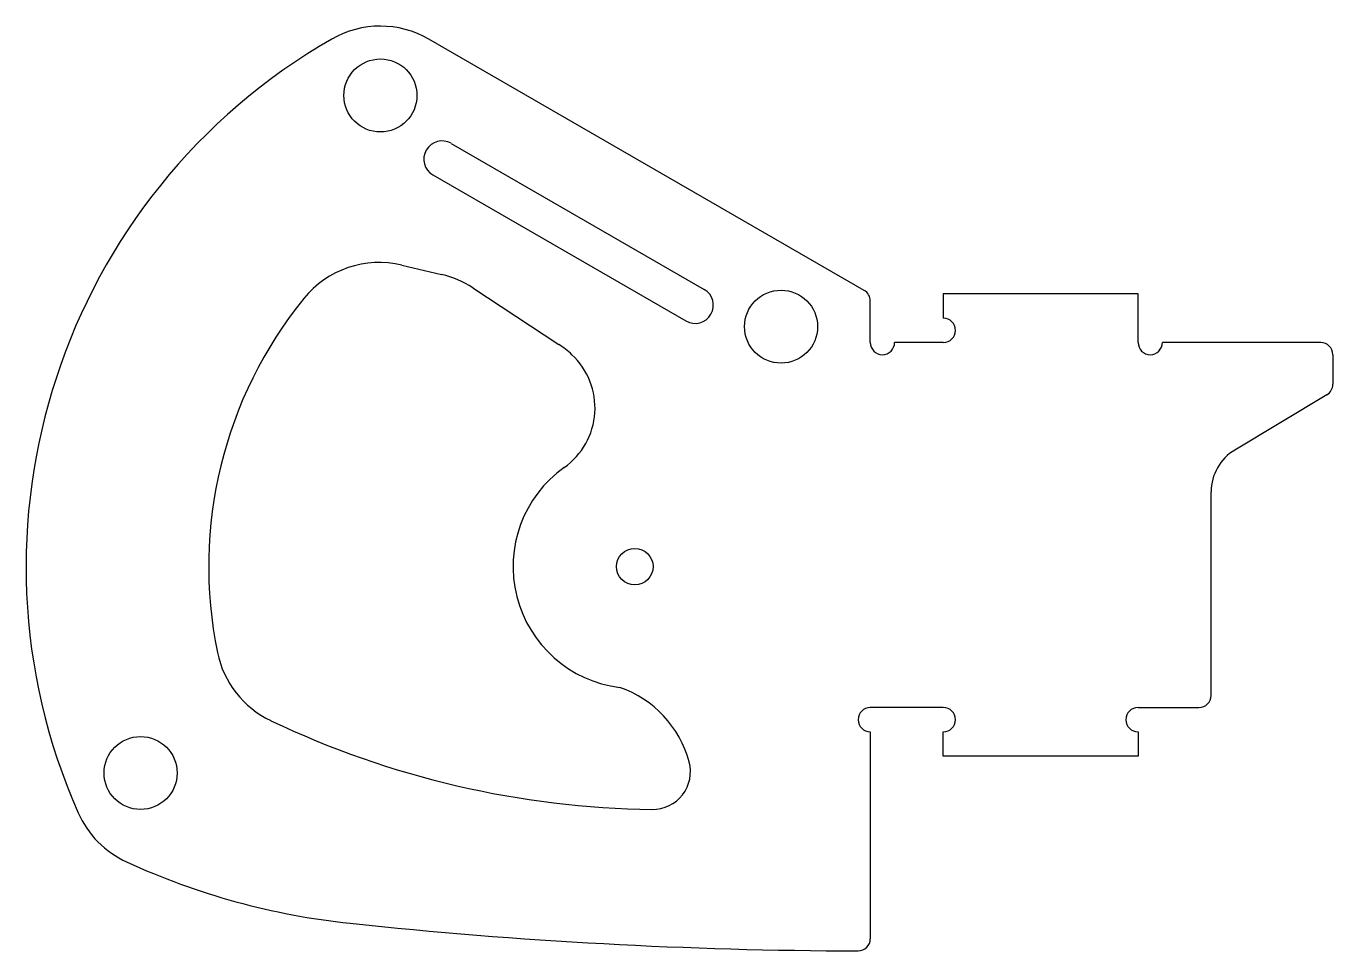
# Model space of a CAD drawing. Header units: millimetres. Extents: x -35.8 to 17.9, y -10 to 28.
import ezdxf

# ---------------------------------------------------------------- set-up
doc = ezdxf.new("R2010")
doc.units = ezdxf.units.MM

msp = doc.modelspace()

# ---------------------------------------------------------------- linework, layer by layer
at = {"color": 7, "linetype": 'Continuous', "lineweight": 25}
for p, q in [((-1.35, 17.144), (-19.228, 27.466)), ((-18.313, 23.185), (-7.92, 17.185)), ((-19.063, 21.886), (-8.67, 15.886)), ((-20.34, 18.184), (-18.707, 17.799)), ((-17.429, 17.249), (-13.893, 14.924)), ((-1.1, 15), (-1.1, 16.711)), ((9.9, 17), (1.9, 17)), ((1.9, 17), (1.9, 16)), ((9.9, 15), (9.9, 17)), ((1.9, 15), (-0.1, 15)), ((17.4, 15), (10.898, 15)), ((17.9, 14.5), (17.9, 13.283)), ((17.657, 12.854), (13.871, 10.583)), ((12.9, 0.5), (12.9, 8.868)), ((1.9, 0), (-1.1, 0)), ((9.9, 0), (12.4, 0)), ((-1.1, -1), (-1.1, -9.499)), ((1.9, -2), (1.9, -1)), ((9.9, -1), (9.9, -2)), ((9.9, -2), (1.9, -2))]:
    msp.add_line(p, q, dxfattribs=at)
for centre, radius in [((-21.219, 25.152), 1.5), ((-4.764, 15.652), 1.5), ((-10.772, 5.79), 0.75), ((-31.071, -2.69), 1.5)]:
    msp.add_circle(centre, radius, dxfattribs=at)
for centre, radius, start, end in [((-21.228, 24.002), 4, 60, 119.8623), ((-10.772, 5.79), 25, 119.8623, 203.8769), ((-18.688, 22.536), 0.75, 60, 240), ((-21.259, 14.291), 4, 76.7182, 140.9714), ((-19.626, 13.906), 4, 56.685, 76.7182), ((-8.295, 16.536), 0.75, 240, 60), ((-10.772, 5.79), 17.5, 140.9714, 191.6228), ((-1.6, 16.711), 0.5, 0, 60), ((1.9, 15.5), 0.5, 270, 90), ((-16.09, 11.582), 4, 46.8477, 56.685), ((-15.406, 12.311), 3, 305.4007, 46.8477), ((-0.6, 15), 0.5, 180, 0), ((10.399, 15), 0.499, 180, 0), ((17.4, 14.5), 0.5, 0, 90), ((17.4, 13.283), 0.5, 300.9638, 0), ((14.9, 8.868), 2, 120.9638, 180), ((-10.772, 5.79), 5, 125.4007, 262.929), ((-23.995, 3.071), 4, 191.6228, 244.4945), ((-12.864, -3.4), 4.479, 15.1882, 70.7502), ((12.4, 0.5), 0.5, 270, 0), ((-1.1, -0.5), 0.5, 90, 270), ((1.9, -0.5), 0.5, 270, 90), ((9.9, -0.5), 0.5, 90, 270), ((-9.599, 33.244), 37.432, 244.4945, 269.2975), ((-10.039, -2.633), 1.552, 269.2975, 15.1882), ((-29.974, -2.71), 4, 203.8769, 245.3461), ((-19.349, 20.441), 29.472, 245.3461, 263.9264), ((-1.1, 191.948), 201.948, 263.92639, 269.85779), ((-1.6, -9.499), 0.5, 269.8578, 0)]:
    msp.add_arc(centre, radius, start, end, dxfattribs=at)

doc.saveas('drawing.dxf')
